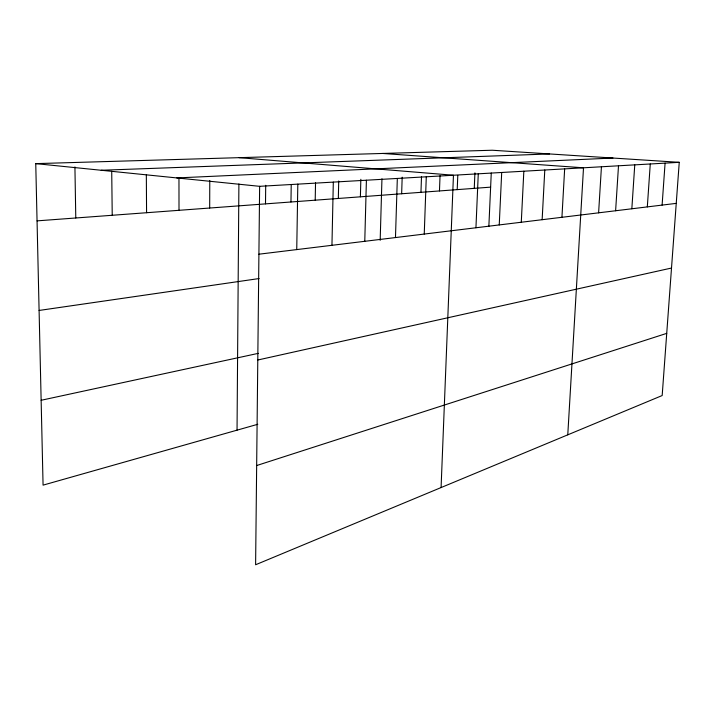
<?xml version="1.0" encoding="UTF-8"?>
<svg xmlns="http://www.w3.org/2000/svg" width="715" height="715" viewBox="0 0 715 715"><rect width="100%" height="100%" fill="white"/><g stroke="black" fill="none" stroke-linecap="round" stroke-linejoin="round"><path stroke-width="1.07" d="M209.683 208.029L209.772 180.52M237.04 430.153L238.899 183.961M35.75 163.628L259.634 186.32L255.604 564.761L662.179 395.538L679.25 162.323L492.295 150.239L35.75 163.628L43.07 485.136L257.784 424.281M265.497 203.873L265.712 185.292M290.96 201.988L291.228 184.515M296.743 249.589L297.815 184.139M315.208 200.182L315.538 182.709M331.948 245.308L333.315 182.111M338.329 198.466L338.722 180.966M360.396 196.822L360.843 179.286M364.775 241.304L366.402 180.216M380.174 240.338L381.953 178.759M395.475 237.568L397.326 178.446M401.651 193.756L402.179 177.177M420.956 192.317L421.501 176.757M424.245 234.064L426.283 176.793M439.466 190.95L440.038 175.702M441.084 487.558L453.453 175.238L239.096 157.666M457.216 189.627L457.788 175.363M474.26 188.358L474.921 172.86M475.94 227.763L478.272 173.816M488.854 226.414L491.268 173.03M499.24 224.93L501.698 172.476M521.28 222.249L523.836 171.207M542.14 219.702L544.785 170.009M561.936 217.297L564.653 168.874M567.773 434.836L583.512 167.802L382.686 153.457M598.607 212.829L601.44 166.774M615.615 210.755L618.502 165.8M631.837 208.78L634.759 164.87M647.316 206.894L650.275 163.976M662.108 205.098L665.084 163.136M256.658 465.545L666.738 333.36M257.784 360.011L671.51 268.036M41.139 400.275L258.33 353.344M39.093 310.453L259.125 278.546M258.91 254.2L676.247 203.373M37.055 220.864L490.633 187.142M259.634 186.32L679.25 162.323M176.82 177.928L612.97 158.042M101.217 170.259L549.576 153.94M74.923 166.917L75.781 217.977M111.719 171.296L112.228 215.269M146.334 174.862L146.575 212.721M178.965 178.232L179.009 210.308"/></g></svg>
